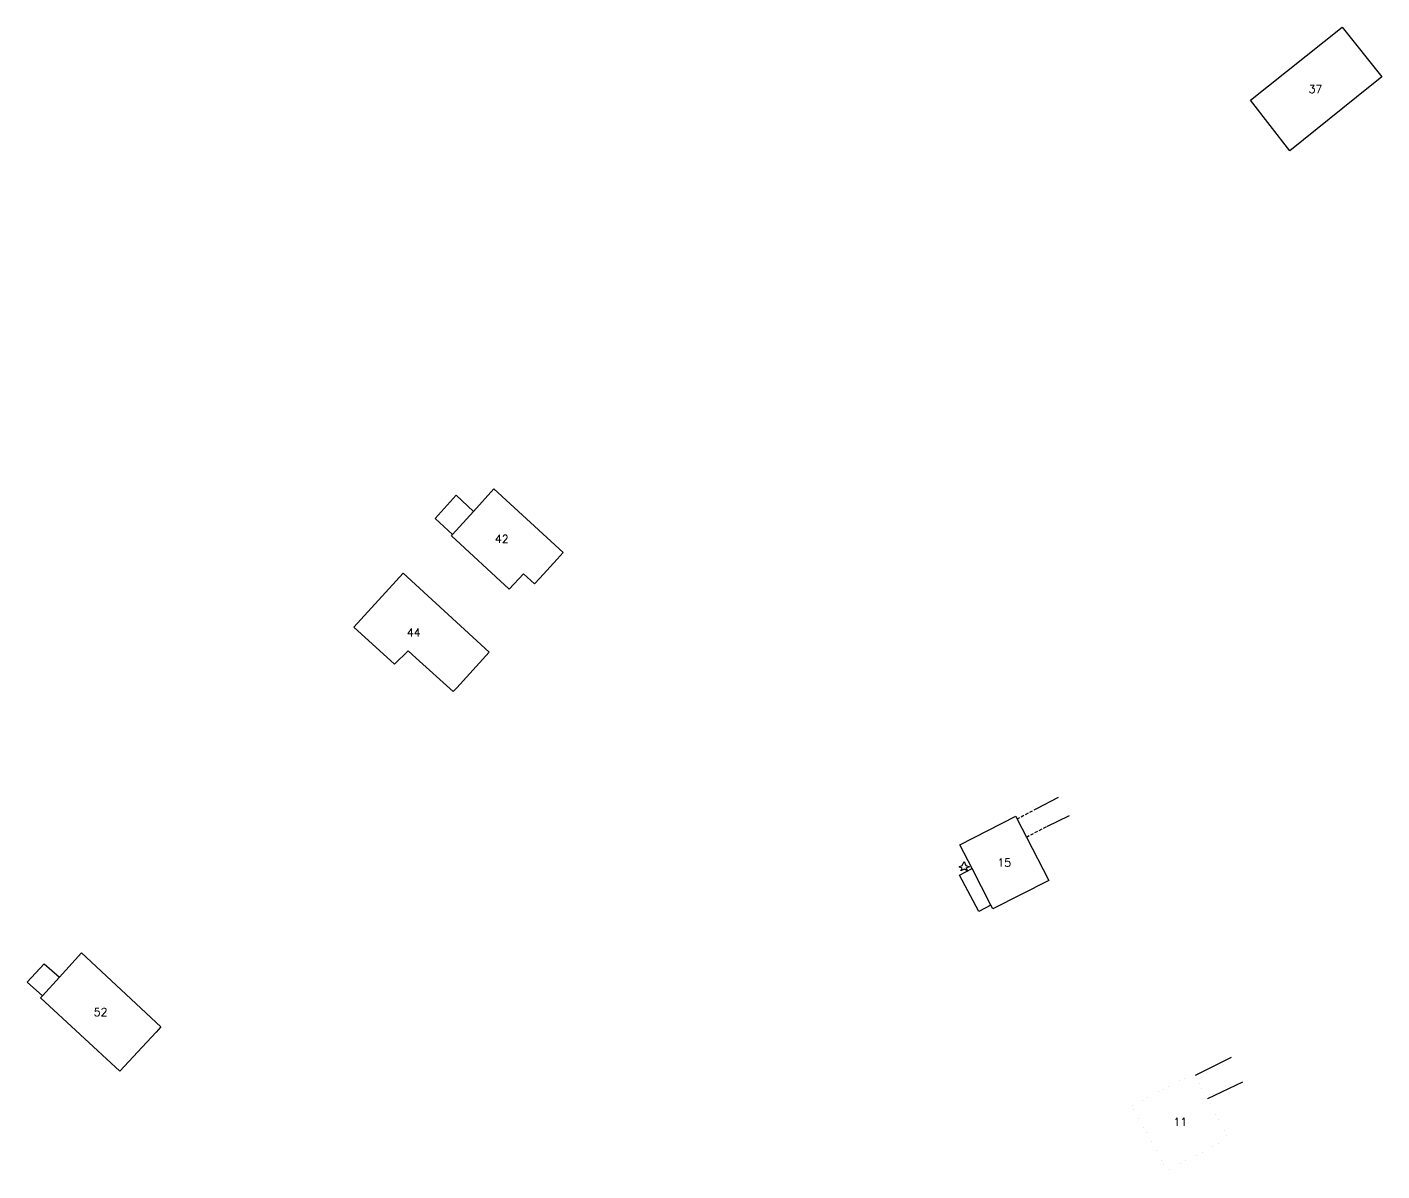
# Model space of a CAD drawing. Header units: millimetres. Extents: x 80031 to 81000, y 146000 to 147000.
# Drawn here: x 80279 to 80490.6, y 146329.2 to 146507.9 of the extents above; entities that cross this region are included whole.
import ezdxf
from ezdxf.enums import TextEntityAlignment as Align

# ---------------------------------------------------------------- set-up
doc = ezdxf.new("R2010")
doc.units = ezdxf.units.MM
doc.linetypes.add('DASHED', pattern=[0.75, 0.5, -0.25])
doc.layers.get('0').update_dxf_attribs({"linetype": 'CONTINUOUS'})
for name, color, linetype in [('W0017', 7, 'CONTINUOUS'), ('W0101', 7, 'CONTINUOUS'), ('W0104', 1, 'CONTINUOUS'), ('W0112', 1, 'DASHED'), ('W0303', 7, 'CONTINUOUS'), ('W0991', 7, 'CONTINUOUS')]:
    doc.layers.add(name, color=color, linetype=linetype)
doc.styles.get("Standard").update_dxf_attribs({"font": 'romans.shx', "width": 0.85})

# ---------------------------------------------------------------- blocks, each defined once
blk = doc.blocks.new('T303')
for p, q in [((-0.77, 0), (-0.28, 0.21)), ((-0.28, -0.21), (-0.77, 0)), ((-0.28, 0.21), (0, 0.83)), ((0, 0.83), (0.28, 0.21)), ((0.28, 0.21), (0.83, 0)), ((0.83, 0), (0.28, -0.21)), ((-0.49, -0.63), (-0.28, -0.21)), ((0, -0.35), (-0.49, -0.63)), ((0.56, -0.63), (0, -0.35)), ((0.28, -0.21), (0.56, -0.63))]:
    blk.add_line(p, q)

msp = doc.modelspace()

# ---------------------------------------------------------------- linework, layer by layer
at = {"layer": 'W0017'}
for points in [[(80440.05, 146387.5), (80436.65, 146385.76)], [(80438.28, 146383.01), (80441.79, 146384.69)], [(80467.02, 146346.93), (80461.42, 146344.08)], [(80468.82, 146343.03), (80463.35, 146340.45)]]:
    msp.add_lwpolyline(points, dxfattribs=at)
at = {"layer": 'W0101'}
for points in [[(80476.19, 146488.52), (80470.04, 146496.46), (80484.39, 146507.85), (80490.58, 146500.09), (80486.61, 146496.89)], [(80354.31, 146420.08), (80345.28, 146428.4), (80345.47, 146428.62), (80348.71, 146432.18), (80351.93, 146435.72), (80362.75, 146425.8), (80361.77, 146424.72), (80359.09, 146421.79), (80358.28, 146420.9), (80356.54, 146422.44)], [(80345.55, 146404.05), (80339.79, 146409.27), (80338.53, 146410.41), (80336.41, 146408.32), (80330.04, 146414.14), (80337.75, 146422.54), (80351.2, 146410.2), (80346.11, 146404.65)], [(80429.84, 146370.13), (80429.53, 146370.72), (80426.59, 146376.43), (80424.69, 146380.11), (80433.41, 146384.58), (80433.63, 146384.14), (80435.07, 146381.34), (80438.55, 146374.55)], [(80293.52, 146344.75), (80281.13, 146356.24), (80281.4, 146356.54), (80284.06, 146359.47), (80287.5, 146363.26), (80299.93, 146351.71), (80299.15, 146350.87), (80296.97, 146348.5)]]:
    msp.add_lwpolyline(points, close=True, dxfattribs=at)
at = {"layer": 'W0101', "const_width": 0.002}
msp.add_lwpolyline([(80457.01, 146329.2), (80451.57, 146339.35), (80461.21, 146344.48), (80461.42, 146344.08), (80463.35, 146340.45), (80466.62, 146334.3), (80457.01, 146329.2)], close=True, dxfattribs=at)
at = {"layer": 'W0104'}
for points in [[(80345.47, 146428.62), (80342.74, 146431.11), (80346.01, 146434.72), (80348.71, 146432.18)], [(80429.53, 146370.72), (80427.64, 146369.72), (80424.62, 146375.41), (80426.59, 146376.43)], [(80281.4, 146356.54), (80279.02, 146358.68), (80281.68, 146361.55), (80284.06, 146359.47)]]:
    msp.add_lwpolyline(points, dxfattribs=at)
at = {"layer": 'W0112'}
for points in [[(80436.65, 146385.76), (80433.63, 146384.14)], [(80435.07, 146381.34), (80438.28, 146383.01)]]:
    msp.add_lwpolyline(points, dxfattribs=at)

# ---------------------------------------------------------------- block references
at = {"layer": 'W0303'}
msp.add_blockref('T303', (80425.33, 146376.7), dxfattribs=at)

# ---------------------------------------------------------------- texts
at = {"layer": 'W0991'}
for s, p in [('37', (80480.21, 146498.18)), ('42', (80353.14, 146427.9)), ('44', (80339.4, 146413.3)), ('15', (80431.61, 146377.35)), ('52', (80290.5, 146354)), ('11', (80459.09, 146336.84))]:
    msp.add_text(s, height=1.25, dxfattribs=at).set_placement(p, align=Align.MIDDLE_CENTER)

doc.saveas('drawing.dxf')
